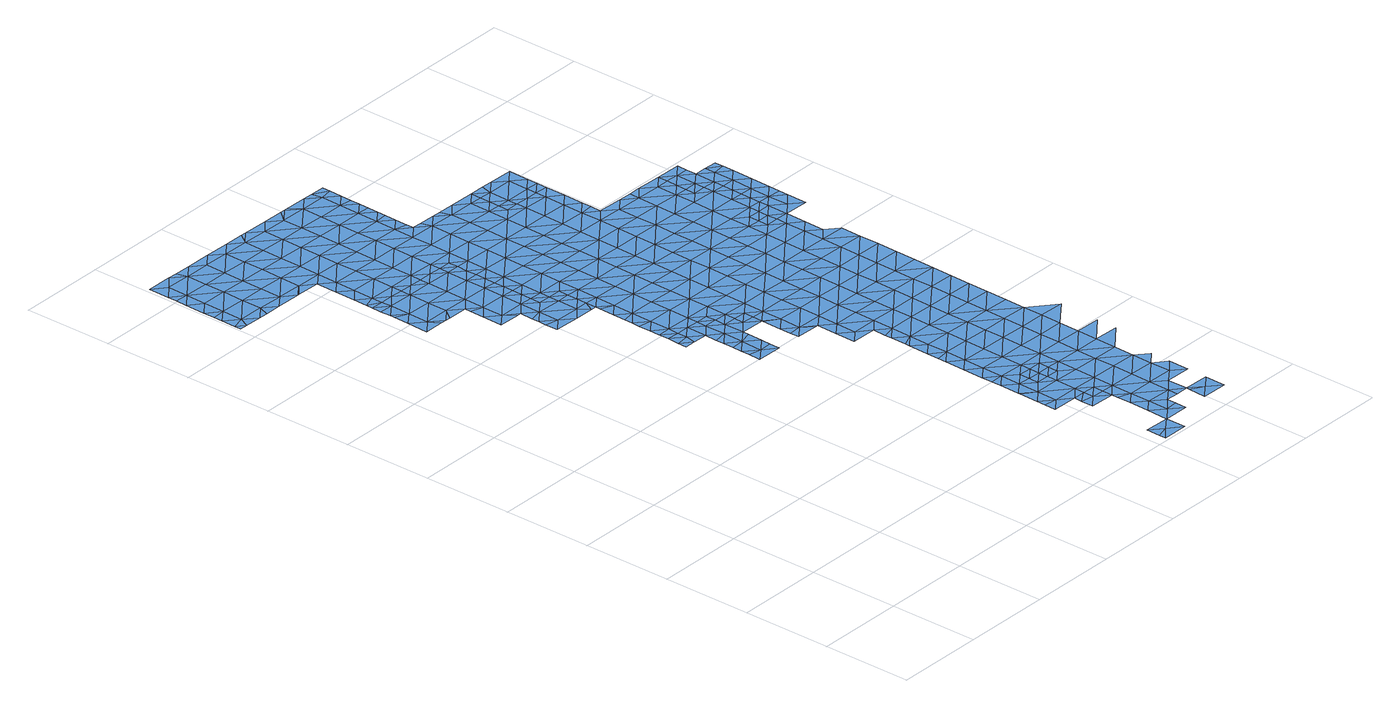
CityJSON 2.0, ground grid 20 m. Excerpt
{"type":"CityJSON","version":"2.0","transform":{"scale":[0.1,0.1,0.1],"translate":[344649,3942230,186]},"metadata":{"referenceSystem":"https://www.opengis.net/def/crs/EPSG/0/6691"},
"CityObjects":{
"waterbody1":{"type":"WaterBody","attributes":{"name":"9","class":"1140","function":"1","WaterBodyRiverFloodingRiskAttribute.description":"5","WaterBodyRiverFloodingRiskAttribute.rankOrg":"2","WaterBodyRiverFloodingRiskAttribute.adminType":"2","WaterBodyRiverFloodingRiskAttribute.scale":"L1"},"geometry":[{"type":"MultiSurface","lod":"1","boundaries":[[[0,1,2]],[[3,4,1]],[[1,0,3]],[[3,5,4]],[[5,6,7]],[[7,4,5]],[[3,0,8]],[[5,9,6]],[[10,6,9]],[[8,11,3]],[[10,12,13]],[[14,5,3]],[[9,12,10]],[[13,12,15]],[[11,14,3]],[[5,16,9]],[[8,17,11]],[[18,15,19]],[[15,12,19]],[[9,16,12]],[[17,20,11]],[[5,14,16]],[[18,19,21]],[[11,22,14]],[[12,16,23]],[[19,12,24]],[[25,16,14]],[[11,20,22]],[[24,12,23]],[[19,24,21]],[[24,26,21]],[[25,14,22]],[[16,27,23]],[[22,20,28]],[[27,16,25]],[[29,26,24]],[[24,23,30]],[[22,31,25]],[[32,29,24]],[[23,27,30]],[[33,34,28]],[[31,27,25]],[[22,28,34]],[[32,24,30]],[[35,36,37]],[[31,22,34]],[[38,30,27]],[[35,39,36]],[[33,40,34]],[[31,41,27]],[[42,36,39]],[[41,38,27]],[[43,29,32]],[[42,44,45]],[[46,32,30]],[[42,39,44]],[[35,47,39]],[[48,31,34]],[[46,43,32]],[[40,45,49]],[[45,44,49]],[[47,50,39]],[[34,40,48]],[[46,30,38]],[[48,40,49]],[[41,31,51]],[[41,52,38]],[[44,39,53]],[[31,48,51]],[[50,47,54]],[[46,55,43]],[[49,44,53]],[[39,50,53]],[[38,56,46]],[[41,51,52]],[[52,56,38]],[[54,57,50]],[[58,59,49]],[[58,49,53]],[[60,51,48]],[[48,49,59]],[[61,55,46]],[[57,62,50]],[[50,62,53]],[[63,52,51]],[[61,46,56]],[[64,62,57]],[[48,59,60]],[[65,66,67]],[[61,68,55]],[[67,69,70]],[[58,53,71]],[[66,69,67]],[[63,51,60]],[[53,62,71]],[[72,73,70]],[[56,52,74]],[[69,72,70]],[[64,75,62]],[[59,58,76]],[[74,52,63]],[[61,56,74]],[[76,58,71]],[[59,77,60]],[[78,73,72]],[[66,79,69]],[[80,81,82]],[[78,83,84]],[[85,86,61]],[[68,61,86]],[[72,83,78]],[[84,83,87]],[[77,59,76]],[[60,88,63]],[[89,62,75]],[[85,61,74]],[[79,90,69]],[[77,88,60]],[[91,81,92]],[[83,93,87]],[[87,93,94]],[[81,80,92]],[[95,96,97]],[[92,98,91]],[[69,99,72]],[[100,74,63]],[[101,98,102]],[[103,89,75]],[[97,96,104]],[[101,91,98]],[[71,62,105]],[[106,94,93]],[[88,100,63]],[[107,96,95]],[[80,108,92]],[[72,99,83]],[[109,90,79]],[[85,110,86]],[[111,112,104]],[[96,111,104]],[[113,114,115]],[[116,117,118]],[[119,85,74]],[[62,89,105]],[[113,106,114]],[[120,77,76]],[[116,102,98]],[[118,102,116]],[[112,111,121]],[[106,93,114]],[[76,71,122]],[[69,90,99]],[[114,123,115]],[[103,124,89]],[[122,71,105]],[[99,125,83]],[[126,123,108]],[[92,127,98]],[[126,115,123]],[[128,129,130]],[[119,74,100]],[[109,131,90]],[[128,117,129]],[[132,121,111]],[[133,121,132]],[[117,116,129]],[[127,116,98]],[[134,111,96]],[[92,108,135]],[[93,136,114]],[[137,138,133]],[[107,134,96]],[[139,105,89]],[[120,76,122]],[[88,77,120]],[[93,83,136]],[[129,140,130]],[[85,141,110]],[[138,137,142]],[[141,85,119]],[[143,130,140]],[[137,133,132]],[[108,123,135]],[[131,144,90]],[[124,143,140]],[[145,146,147]],[[146,131,148]],[[83,125,136]],[[114,149,123]],[[92,135,127]],[[148,147,146]],[[89,124,139]],[[150,129,116]],[[151,152,142]],[[132,111,153]],[[154,134,107]],[[137,151,142]],[[105,155,122]],[[127,156,116]],[[157,158,159]],[[160,161,162]],[[100,163,119]],[[139,155,105]],[[164,137,132]],[[88,120,165]],[[100,88,163]],[[146,144,131]],[[99,166,125]],[[124,140,139]],[[162,161,167]],[[156,150,116]],[[168,132,153]],[[159,169,157]],[[123,170,135]],[[99,90,166]],[[171,111,134]],[[114,136,149]],[[149,170,123]],[[153,111,171]],[[88,165,163]],[[129,172,140]],[[132,168,164]],[[145,173,146]],[[174,157,169]],[[175,176,167]],[[177,141,119]],[[159,158,178]],[[110,141,179]],[[180,152,151]],[[163,181,119]],[[160,182,161]],[[183,127,135]],[[90,144,166]],[[184,185,174]],[[186,152,180]],[[154,187,134]],[[125,188,136]],[[150,172,129]],[[189,151,137]],[[169,184,174]],[[175,190,176]],[[120,122,191]],[[192,165,120]],[[167,161,175]],[[170,183,135]],[[185,184,193]],[[180,194,186]],[[195,196,197]],[[189,137,164]],[[140,198,139]],[[153,171,199]],[[122,155,191]],[[200,194,201]],[[175,202,190]],[[200,186,194]],[[179,141,203]],[[182,204,161]],[[202,173,205]],[[159,178,206]],[[207,156,127]],[[208,171,134]],[[169,159,209]],[[210,146,173]],[[211,180,151]],[[184,212,193]],[[205,190,202]],[[209,159,206]],[[125,166,188]],[[212,187,213]],[[141,177,203]],[[183,207,127]],[[192,120,191]],[[194,214,201]],[[215,199,171]],[[213,193,212]],[[216,204,196]],[[144,146,210]],[[119,181,177]],[[217,175,161]],[[218,184,169]],[[189,164,219]],[[220,201,214]],[[149,221,170]],[[134,187,208]],[[210,173,202]],[[195,197,222]],[[136,188,223]],[[163,165,224]],[[196,195,216]],[[149,136,221]],[[203,177,225]],[[218,169,209]],[[140,172,198]],[[211,151,189]],[[226,191,155]],[[227,217,161]],[[214,228,220]],[[163,229,181]],[[161,204,227]],[[155,139,230]],[[166,144,231]],[[216,227,204]],[[180,232,194]],[[165,192,224]],[[187,212,208]],[[233,192,191]],[[234,220,228]],[[235,212,184]],[[236,188,166]],[[150,156,237]],[[136,223,221]],[[219,238,189]],[[239,234,228]],[[144,210,231]],[[240,232,180]],[[237,156,207]],[[241,218,209]],[[242,171,208]],[[139,198,230]],[[215,171,242]],[[240,180,211]],[[202,175,217]],[[229,163,224]],[[228,243,239]],[[195,244,216]],[[194,245,214]],[[233,246,192]],[[247,243,222]],[[248,210,202]],[[249,224,192]],[[244,195,222]],[[247,239,243]],[[235,184,218]],[[226,155,230]],[[183,250,207]],[[166,231,251]],[[225,177,252]],[[253,208,212]],[[232,245,194]],[[245,228,214]],[[170,221,254]],[[189,255,211]],[[177,181,256]],[[183,170,250]],[[257,238,258]],[[150,237,259]],[[249,192,246]],[[172,150,260]],[[233,191,226]],[[257,215,242]],[[258,215,257]],[[236,166,251]],[[261,227,216]],[[223,188,236]],[[262,202,217]],[[181,229,256]],[[263,231,210]],[[244,264,216]],[[265,253,212]],[[244,222,243]],[[260,150,259]],[[198,172,260]],[[170,254,250]],[[265,212,235]],[[207,266,237]],[[218,241,267]],[[189,238,255]],[[268,242,208]],[[269,224,249]],[[177,270,252]],[[250,266,207]],[[264,261,216]],[[229,224,271]],[[272,233,226]],[[248,202,262]],[[255,273,211]],[[270,177,256]],[[218,274,235]],[[275,217,227]],[[221,223,276]],[[245,277,228]],[[224,269,271]],[[271,278,229]],[[238,257,255]],[[279,256,229]],[[253,268,208]],[[280,259,237]],[[276,223,236]],[[268,257,242]],[[230,198,281]],[[273,282,211]],[[283,226,230]],[[218,267,274]],[[281,198,260]],[[266,280,237]],[[284,272,226]],[[263,210,248]],[[285,244,243]],[[251,231,263]],[[240,211,282]],[[279,229,278]],[[240,286,232]],[[254,221,287]],[[243,228,288]],[[252,270,289]],[[290,236,251]],[[274,291,235]],[[292,260,259]],[[287,221,276]],[[282,286,240]],[[293,256,279]],[[283,230,281]],[[235,294,265]],[[275,227,261]],[[280,292,259]],[[262,217,275]],[[295,248,262]],[[228,277,288]],[[270,256,296]],[[283,297,226]],[[232,298,245]],[[256,293,296]],[[250,254,299]],[[291,294,235]],[[300,251,263]],[[301,276,236]],[[255,257,302]],[[299,254,287]],[[286,298,232]],[[289,270,303]],[[298,277,245]],[[302,257,268]],[[285,243,288]],[[264,244,285]],[[265,304,253]],[[292,305,260]],[[284,226,297]],[[270,296,303]],[[260,306,281]],[[290,251,300]],[[264,307,261]],[[308,291,274]],[[295,262,275]],[[309,263,248]],[[294,304,265]],[[304,268,253]],[[289,303,310]],[[305,306,260]],[[306,283,281]],[[266,311,280]],[[312,255,302]],[[250,299,313]],[[266,250,311]],[[284,297,314]],[[315,309,248]],[[273,255,316]],[[309,300,263]],[[301,236,290]],[[287,276,301]],[[298,317,277]],[[315,248,295]],[[311,250,313]],[[264,285,307]],[[261,318,275]],[[319,302,268]],[[320,299,287]],[[316,255,312]],[[280,321,292]],[[283,322,297]],[[311,321,280]],[[304,319,268]],[[323,294,291]],[[324,285,288]],[[308,323,291]],[[306,322,283]],[[282,273,325]],[[326,290,300]],[[288,277,327]],[[261,307,328]],[[329,287,301]],[[275,330,295]],[[331,313,299]],[[325,273,316]],[[314,297,332]],[[292,333,305]],[[334,312,302]],[[286,335,298]],[[321,333,292]],[[277,317,327]],[[286,282,335]],[[261,328,318]],[[320,287,329]],[[295,330,315]],[[326,300,309]],[[336,301,290]],[[337,334,302]],[[338,311,313]],[[304,294,339]],[[337,302,319]],[[324,288,327]],[[282,325,335]],[[298,340,317]],[[333,341,305]],[[332,297,342]],[[305,343,306]],[[312,344,316]],[[297,322,342]],[[307,345,328]],[[346,336,290]],[[335,340,298]],[[336,329,301]],[[275,318,330]],[[331,299,320]],[[307,285,345]],[[346,290,326]],[[306,347,322]],[[330,348,315]],[[334,344,312]],[[315,349,309]],[[345,285,324]],[[316,350,325]],[[347,351,322]],[[340,352,317]],[[353,320,329]],[[338,313,331]],[[351,354,322]],[[306,343,347]],[[309,355,326]],[[305,341,343]],[[342,322,354]],[[321,311,356]],[[319,357,337]],[[358,324,327]],[[325,359,335]],[[360,330,318]],[[332,342,361]],[[327,317,362]],[[315,348,349]],[[356,311,338]],[[326,355,346]],[[328,345,363]],[[318,328,364]],[[353,329,336]],[[365,361,342]],[[366,331,320]],[[350,316,344]],[[359,340,335]],[[342,354,365]],[[333,321,367]],[[317,352,362]],[[337,368,334]],[[369,347,343]],[[370,345,324]],[[328,363,364]],[[330,360,348]],[[371,366,320]],[[366,338,331]],[[309,349,355]],[[367,321,356]],[[346,372,336]],[[371,320,353]],[[359,325,350]],[[355,372,346]],[[358,327,362]],[[358,370,324]],[[370,363,345]],[[341,333,373]],[[343,374,369]],[[318,364,360]],[[348,375,349]],[[376,356,338]],[[373,333,367]],[[372,377,336]],[[378,379,340]],[[336,380,353]],[[381,362,352]],[[343,341,382]],[[344,383,350]],[[384,364,363]],[[340,359,378]],[[352,340,379]],[[375,348,360]],[[356,385,367]],[[370,386,363]],[[353,380,371]],[[343,382,374]],[[376,338,366]],[[383,359,350]],[[341,373,382]],[[376,387,356]],[[388,389,349]],[[390,360,364]],[[362,391,358]],[[392,393,367]],[[367,393,373]],[[392,367,385]],[[336,377,380]],[[371,394,366]],[[349,375,388]],[[355,349,389]],[[381,352,379]],[[380,394,371]],[[381,391,362]],[[385,356,387]],[[395,374,382]],[[389,396,355]],[[397,382,373]],[[396,377,372]],[[363,386,384]],[[393,397,373]],[[398,375,360]],[[372,355,396]],[[394,399,366]],[[366,400,376]],[[401,386,370]],[[390,364,384]],[[398,388,375]],[[402,395,382]],[[403,380,377]],[[397,402,382]],[[399,400,366]],[[370,358,401]],[[404,385,387]],[[376,400,387]],[[401,358,391]],[[360,390,398]],[[405,389,388]],[[377,396,403]],[[406,404,387]],[[407,405,388]],[[408,409,380]],[[409,399,394]],[[407,388,398]],[[410,396,389]],[[386,401,411]],[[384,386,412]],[[380,403,408]],[[394,380,409]],[[413,403,396]],[[387,400,406]],[[412,386,411]],[[412,414,384]],[[405,410,389]],[[390,384,414]],[[410,413,396]],[[406,415,404]],[[416,408,403]],[[417,416,403]],[[417,403,413]],[[398,418,407]],[[398,390,418]],[[419,399,409]],[[400,399,420]],[[407,421,405]],[[422,409,408]],[[390,414,418]],[[406,400,420]],[[415,406,423]],[[399,419,420]],[[424,413,410]],[[422,408,416]],[[425,410,405]],[[426,423,406]],[[421,425,405]],[[407,427,421]],[[428,419,409]],[[407,418,427]],[[429,424,410]],[[406,420,426]],[[425,429,410]],[[422,416,430]],[[419,431,420]],[[432,409,422]],[[426,433,423]],[[434,435,420]],[[419,428,431]],[[434,420,431]],[[430,436,422]],[[409,432,428]],[[426,420,435]],[[436,437,422]],[[422,437,432]],[[430,438,436]],[[439,433,426]],[[439,426,435]],[[440,431,428]],[[441,428,432]],[[442,441,432]],[[442,432,437]],[[443,440,428]],[[444,443,428]],[[428,441,444]]]}]},
"waterbody2":{"type":"WaterBody","attributes":{"name":"9","class":"1140","function":"1","WaterBodyRiverFloodingRiskAttribute.description":"5","WaterBodyRiverFloodingRiskAttribute.rankOrg":"1","WaterBodyRiverFloodingRiskAttribute.adminType":"2","WaterBodyRiverFloodingRiskAttribute.scale":"L1"},"geometry":[{"type":"MultiSurface","lod":"1","boundaries":[[[445,446,447]],[[448,449,450]],[[448,451,449]],[[451,452,453]],[[452,454,453]],[[80,126,108]],[[126,80,455]],[[80,82,455]],[[81,91,456]],[[457,456,91]],[[457,447,456]],[[457,102,458]],[[101,102,457]],[[118,458,102]],[[450,456,447]],[[91,101,457]],[[456,82,81]],[[82,456,449]],[[455,82,449]],[[449,459,455]],[[459,449,453]],[[453,460,459]],[[126,455,115]],[[115,455,459]],[[461,459,460]],[[462,463,464]],[[462,464,465]],[[462,465,466]],[[464,467,468]],[[453,454,460]],[[130,143,469]],[[451,453,449]],[[456,450,449]],[[446,450,447]],[[470,471,468]],[[470,468,467]],[[468,471,472]],[[118,117,458]],[[128,130,473]],[[473,130,469]],[[103,75,469]],[[75,64,474]],[[64,57,474]],[[103,143,124]],[[464,475,467]],[[476,465,464]],[[466,465,477]],[[143,103,469]],[[463,475,464]],[[473,117,128]],[[117,473,458]],[[458,473,472]],[[472,473,478]],[[469,478,473]],[[469,474,478]],[[469,75,474]],[[478,474,479]],[[474,57,479]],[[479,57,54]],[[54,47,479]],[[35,37,480]],[[481,480,37]],[[477,480,481]],[[465,480,477]],[[480,465,479]],[[465,476,479]],[[480,47,35]],[[47,480,479]],[[479,476,478]],[[476,472,478]],[[472,476,468]],[[476,464,468]],[[482,445,447]],[[106,113,461]],[[113,459,461]],[[113,115,459]],[[457,483,447]],[[483,457,458]],[[482,483,484]],[[482,447,483]],[[471,484,483]],[[471,483,472]],[[472,483,458]]]}]},
"waterbody3":{"type":"WaterBody","attributes":{"name":"9","class":"1140","function":"1","WaterBodyRiverFloodingRiskAttribute.description":"5","WaterBodyRiverFloodingRiskAttribute.rankOrg":"1","WaterBodyRiverFloodingRiskAttribute.adminType":"2","WaterBodyRiverFloodingRiskAttribute.scale":"L1"},"geometry":[{"type":"MultiSurface","lod":"1","boundaries":[[[485,486,487]],[[487,486,488]],[[489,487,488]],[[490,487,489]],[[490,491,487]],[[190,205,492]],[[487,493,485]],[[488,486,494]],[[493,487,491]],[[173,492,205]],[[173,145,492]],[[145,147,492]],[[495,486,485]],[[147,148,496]],[[148,109,496]],[[148,131,109]],[[109,79,496]],[[66,65,497]],[[65,498,497]],[[497,498,499]],[[499,498,500]],[[501,497,499]],[[497,501,79]],[[497,79,66]],[[496,79,501]],[[502,494,486]],[[486,495,503]],[[190,492,503]],[[504,147,496]],[[501,504,496]],[[505,504,501]],[[502,504,505]],[[503,147,504]],[[486,504,502]],[[486,503,504]],[[503,492,147]]]}]},
"waterbody4":{"type":"WaterBody","attributes":{"name":"9","class":"1140","function":"1","WaterBodyRiverFloodingRiskAttribute.description":"5","WaterBodyRiverFloodingRiskAttribute.rankOrg":"2","WaterBodyRiverFloodingRiskAttribute.adminType":"2","WaterBodyRiverFloodingRiskAttribute.scale":"L1"},"geometry":[{"type":"MultiSurface","lod":"1","boundaries":[[[506,507,508]],[[507,158,508]],[[508,158,509]],[[506,508,510]],[[509,510,508]]]}]},
"waterbody5":{"type":"WaterBody","attributes":{"name":"9","class":"1140","function":"1","WaterBodyRiverFloodingRiskAttribute.description":"5","WaterBodyRiverFloodingRiskAttribute.rankOrg":"1","WaterBodyRiverFloodingRiskAttribute.adminType":"2","WaterBodyRiverFloodingRiskAttribute.scale":"L1"},"geometry":[{"type":"MultiSurface","lod":"1","boundaries":[[[511,512,193]],[[511,513,512]],[[154,513,511]],[[513,154,107]],[[511,213,187]],[[213,511,193]],[[187,154,511]]]}]},
"waterbody6":{"type":"WaterBody","attributes":{"name":"9","class":"1140","function":"1","WaterBodyRiverFloodingRiskAttribute.description":"5","WaterBodyRiverFloodingRiskAttribute.rankOrg":"1","WaterBodyRiverFloodingRiskAttribute.adminType":"2","WaterBodyRiverFloodingRiskAttribute.scale":"L1"},"geometry":[{"type":"MultiSurface","lod":"1","boundaries":[[[219,164,168]],[[219,168,514]],[[168,153,514]],[[514,258,238]],[[238,219,514]],[[199,258,514]],[[258,199,215]],[[199,514,153]]]}]},
"waterbody7":{"type":"WaterBody","attributes":{"name":"9","class":"1140","function":"1","WaterBodyRiverFloodingRiskAttribute.description":"5","WaterBodyRiverFloodingRiskAttribute.rankOrg":"2","WaterBodyRiverFloodingRiskAttribute.adminType":"2","WaterBodyRiverFloodingRiskAttribute.scale":"L1"},"geometry":[{"type":"MultiSurface","lod":"1","boundaries":[[[515,516,517]],[[515,517,518]],[[518,517,267]],[[517,519,267]],[[516,519,517]]]}]},
"waterbody8":{"type":"WaterBody","attributes":{"name":"9","class":"1140","function":"1","WaterBodyRiverFloodingRiskAttribute.description":"5","WaterBodyRiverFloodingRiskAttribute.rankOrg":"3","WaterBodyRiverFloodingRiskAttribute.adminType":"2","WaterBodyRiverFloodingRiskAttribute.scale":"L1"},"geometry":[{"type":"MultiSurface","lod":"1","boundaries":[[[520,395,402]],[[521,522,523]],[[374,395,524]],[[347,369,351]],[[395,520,524]],[[520,525,524]],[[525,526,524]],[[527,526,525]],[[527,523,526]],[[361,522,521]],[[522,361,365]],[[523,522,526]],[[526,528,524]],[[374,524,528]],[[369,374,528]],[[354,351,528]],[[351,369,528]],[[354,528,522]],[[526,522,528]],[[365,354,522]]]}]},
"waterbody9":{"type":"WaterBody","attributes":{"name":"9","class":"1140","function":"1","WaterBodyRiverFloodingRiskAttribute.description":"5","WaterBodyRiverFloodingRiskAttribute.rankOrg":"3","WaterBodyRiverFloodingRiskAttribute.adminType":"2","WaterBodyRiverFloodingRiskAttribute.scale":"L1"},"geometry":[{"type":"MultiSurface","lod":"1","boundaries":[[[529,443,530]],[[443,529,531]],[[532,531,529]],[[533,534,532]],[[532,529,533]],[[531,535,443]],[[535,531,536]],[[537,538,536]],[[536,538,433]],[[536,435,535]],[[439,435,536]],[[435,434,535]],[[440,443,535]],[[539,540,541]],[[539,541,542]],[[540,543,541]],[[444,530,443]],[[416,417,430]],[[536,433,439]],[[536,531,537]],[[533,529,544]],[[444,441,530]],[[441,543,530]],[[543,441,442]],[[442,437,543]],[[543,437,541]],[[436,541,437]],[[545,530,543]],[[545,543,540]],[[545,544,530]],[[529,530,544]],[[424,429,546]],[[535,431,440]],[[434,431,535]],[[541,547,542]],[[546,413,424]],[[429,547,438]],[[438,547,541]],[[417,413,546]],[[436,438,541]],[[438,430,546]],[[430,417,546]],[[546,429,438]],[[429,548,547]],[[548,542,547]]]}]}
},
"vertices":[
[25,1640,8],[8,1655,8],[8,1641,8],[36,1663,8],[8,1687,8],[37,1709,8],[9,1733,8],[9,1708,8],[64,1640,8],[38,1756,8],[10,1779,8],[93,1662,8],[39,1802,8],[11,1803,8],[94,1708,8],[11,1825,8],[95,1755,8],[84,1639,8],[12,1872,8],[40,1848,8],[121,1639,8],[68,1871,8],[150,1661,8],[95,1801,8],[96,1847,8],[150,1707,8],[89,1870,8],[151,1754,8],[178,1638,8],[125,1870,8],[152,1800,8],[207,1706,8],[153,1846,8],[180,1638,8],[206,1660,8],[260,1497,8],[232,1512,8],[232,1498,8],[209,1799,8],[260,1521,8],[234,1637,8],[208,1753,8],[233,1544,8],[182,1869,8],[261,1567,8],[233,1590,8],[209,1845,8],[288,1497,8],[263,1659,8],[262,1613,8],[317,1520,8],[264,1705,8],[264,1752,8],[318,1566,8],[317,1496,8],[238,1868,8],[265,1798,8],[345,1496,8],[319,1612,8],[319,1658,8],[320,1704,8],[266,1844,8],[374,1519,8],[321,1751,8],[373,1495,8],[506,985,8],[534,984,8],[506,1007,8],[282,1867,8],[535,1007,8],[507,1031,8],[374,1565,8],[535,1053,8],[507,1058,8],[322,1797,8],[402,1495,8],[375,1611,8],[376,1657,8],[508,1077,8],[563,984,8],[482,1262,8],[455,1286,8],[454,1263,8],[536,1100,8],[508,1094,8],[323,1843,8],[295,1867,8],[508,1123,8],[377,1703,8],[430,1518,8],[591,1006,8],[455,1309,8],[483,1286,8],[537,1146,8],[509,1157,8],[776,240,8],[805,263,8],[777,266,8],[484,1332,8],[592,1052,8],[378,1750,8],[455,1332,8],[456,1355,8],[430,1494,8],[777,286,8],[431,1564,8],[509,1169,8],[833,239,8],[511,1262,8],[591,983,8],[351,1866,8],[806,309,8],[778,330,8],[510,1193,8],[538,1192,8],[510,1216,8],[484,1378,8],[457,1402,8],[456,1378,8],[378,1796,8],[433,1656,8],[778,333,8],[432,1610,8],[539,1238,8],[458,1494,8],[593,1099,8],[510,1239,8],[540,1331,8],[457,1425,8],[485,1424,8],[457,1448,8],[619,983,8],[806,355,8],[779,379,8],[861,262,8],[539,1285,8],[594,1145,8],[807,401,8],[779,401,8],[487,1517,8],[486,1470,8],[379,1842,8],[779,425,8],[458,1471,8],[648,1005,8],[647,936,8],[647,959,8],[618,936,8],[619,960,8],[594,1191,8],[542,1423,8],[808,448,8],[780,471,8],[834,332,8],[861,239,8],[488,1563,8],[541,1377,8],[887,100,8],[886,53,8],[915,76,8],[673,797,8],[701,819,8],[673,817,8],[434,1749,8],[835,378,8],[433,1702,8],[649,1051,8],[673,843,8],[835,355,8],[916,122,8],[595,1237,8],[862,308,8],[543,1469,8],[675,935,8],[888,146,8],[702,866,8],[674,886,8],[436,1841,8],[943,52,8],[398,1865,8],[809,494,8],[435,1795,8],[725,796,8],[596,1284,8],[916,168,8],[888,177,8],[781,517,8],[889,238,8],[649,1098,8],[864,400,8],[674,889,8],[488,1609,8],[489,1655,8],[889,192,8],[810,540,8],[756,726,8],[728,750,8],[728,703,8],[543,1516,8],[863,331,8],[781,537,8],[782,564,8],[703,912,8],[408,1865,8],[729,796,8],[675,912,8],[943,77,8],[597,1330,8],[918,261,8],[944,99,8],[704,958,8],[865,447,8],[917,215,8],[889,215,8],[810,586,8],[891,331,8],[757,772,8],[759,865,8],[972,121,8],[863,377,8],[783,610,8],[651,1190,8],[784,702,8],[650,1144,8],[490,1701,8],[416,1865,8],[545,1608,8],[758,818,8],[811,633,8],[491,1748,8],[544,1562,8],[704,1004,8],[866,539,8],[517,1632,8],[783,621,8],[973,167,8],[706,1097,8],[598,1376,8],[892,377,8],[783,656,8],[865,493,8],[972,98,8],[919,307,8],[812,679,8],[813,725,8],[867,585,8],[517,1649,8],[784,672,8],[760,957,8],[518,1678,8],[653,1283,8],[705,1050,8],[465,1864,8],[975,260,8],[652,1236,8],[920,399,8],[492,1794,8],[920,353,8],[891,354,8],[598,1422,8],[599,1468,8],[814,817,8],[759,911,8],[761,1003,8],[814,771,8],[974,214,8],[653,1329,8],[1000,98,8],[975,306,8],[518,1704,8],[493,1840,8],[519,1724,8],[538,1631,8],[921,446,8],[1001,144,8],[815,864,8],[707,1143,8],[868,632,8],[519,1747,8],[520,1770,8],[654,1375,8],[600,1515,8],[922,492,8],[601,1561,8],[574,1631,8],[869,724,8],[923,538,8],[708,1189,8],[869,678,8],[489,1863,8],[763,1096,8],[1030,166,8],[655,1421,8],[520,1791,8],[1030,213,8],[816,910,8],[520,1817,8],[602,1607,8],[924,584,8],[708,1235,8],[762,1050,8],[763,1142,8],[976,352,8],[521,1845,8],[1031,259,8],[656,1467,8],[657,1514,8],[870,770,8],[1058,143,8],[818,1002,8],[521,1863,8],[710,1328,8],[977,399,8],[709,1282,8],[593,1630,8],[817,956,8],[978,445,8],[924,631,8],[872,863,8],[1032,305,8],[765,1234,8],[711,1374,8],[658,1560,8],[1058,189,8],[926,723,8],[979,491,8],[818,1049,8],[925,677,8],[871,816,8],[764,1188,8],[873,909,8],[766,1281,8],[630,1630,8],[712,1420,8],[1034,398,8],[979,537,8],[820,1141,8],[1033,351,8],[767,1327,8],[1059,235,8],[980,583,8],[713,1466,8],[658,1606,8],[713,1513,8],[1034,444,8],[927,769,8],[819,1095,8],[685,1536,8],[873,955,8],[874,1001,8],[1035,490,8],[686,1559,8],[981,630,8],[821,1187,8],[686,1582,8],[875,1048,8],[768,1373,8],[1089,350,8],[983,722,8],[1036,536,8],[929,908,8],[687,1629,8],[982,676,8],[928,815,8],[928,862,8],[687,1606,8],[823,1280,8],[768,1419,8],[1090,397,8],[714,1536,8],[983,768,8],[822,1233,8],[876,1094,8],[769,1465,8],[742,1535,8],[930,954,8],[823,1326,8],[877,1140,8],[1037,582,8],[1038,629,8],[878,1186,8],[1038,675,8],[770,1512,8],[1092,489,8],[985,861,8],[796,1396,8],[984,814,8],[824,1372,8],[931,1000,8],[932,1047,8],[986,907,8],[1039,721,8],[797,1421,8],[797,1442,8],[878,1232,8],[770,1535,8],[933,1093,8],[798,1488,8],[987,953,8],[879,1279,8],[880,1325,8],[1040,767,8],[799,1534,8],[933,1139,8],[853,1395,8],[988,1046,8],[881,1371,8],[988,999,8],[934,1185,8],[935,1231,8],[989,1092,8],[1041,813,8],[1042,860,8],[961,1115,8],[1043,906,8],[883,1394,8],[962,1162,8],[962,1138,8],[1043,952,8],[936,1278,8],[937,1324,8],[1016,1022,8],[991,1184,8],[909,1394,8],[990,1115,8],[1017,1068,8],[937,1370,8],[1044,998,8],[992,1277,8],[1018,1114,8],[990,1161,8],[964,1300,8],[992,1230,8],[966,1393,8],[965,1323,8],[965,1346,8],[1019,1184,8],[1019,1207,8],[1019,1161,8],[966,1370,8],[993,1300,8],[1020,1253,8],[1020,1230,8],[1021,1299,8],[1021,1276,8],
[341,1265,8],[389,1264,8],[370,1287,8],[397,1234,8],[425,1240,8],[398,1264,8],[397,1218,8],[396,1200,8],[425,1194,8],[396,1171,8],[482,1239,8],[426,1287,8],[427,1333,8],[428,1379,8],[481,1193,8],[453,1170,8],[498,1170,8],[230,1406,8],[229,1359,8],[258,1382,8],[259,1428,8],[231,1440,8],[286,1358,8],[315,1381,8],[429,1471,8],[299,1358,8],[343,1357,8],[371,1380,8],[429,1425,8],[373,1472,8],[273,1359,8],[315,1427,8],[231,1452,8],[372,1426,8],[316,1473,8],[260,1474,8],[231,1475,8],[342,1311,8],[370,1334,8],[342,1343,8],
[617,844,8],[589,868,8],[588,821,8],[560,845,8],[560,827,8],[559,799,8],[616,798,8],[646,913,8],[616,822,8],[560,867,8],[617,876,8],[590,960,8],[534,961,8],[505,959,8],[529,938,8],[505,938,8],[562,937,8],[561,891,8],[618,890,8],[590,914,8],[561,910,8],
[829,8,8],[885,7,8],[857,31,8],[829,54,8],[829,22,8],
[861,216,8],[832,193,8],[832,220,8],
[863,354,8],
[999,51,8],[1056,50,8],[1028,74,8],[1000,90,8],[1057,97,8],
[799,1557,8],[721,1628,8],[715,1605,8],[744,1628,8],[771,1558,8],[799,1581,8],[772,1604,8],[800,1627,8],[714,1559,8],
[1050,1322,8],[1049,1276,8],[1022,1345,8],[1050,1345,8],[1078,1325,8],[1078,1344,8],[993,1323,8],[994,1369,8],[1022,1369,8],[1023,1392,8],[1076,1181,8],[1076,1206,8],[1047,1183,8],[1075,1160,8],[1048,1229,8],[1078,1298,8],[1077,1252,8],[990,1138,8],[1047,1137,8],[1074,1113,8]
]}
